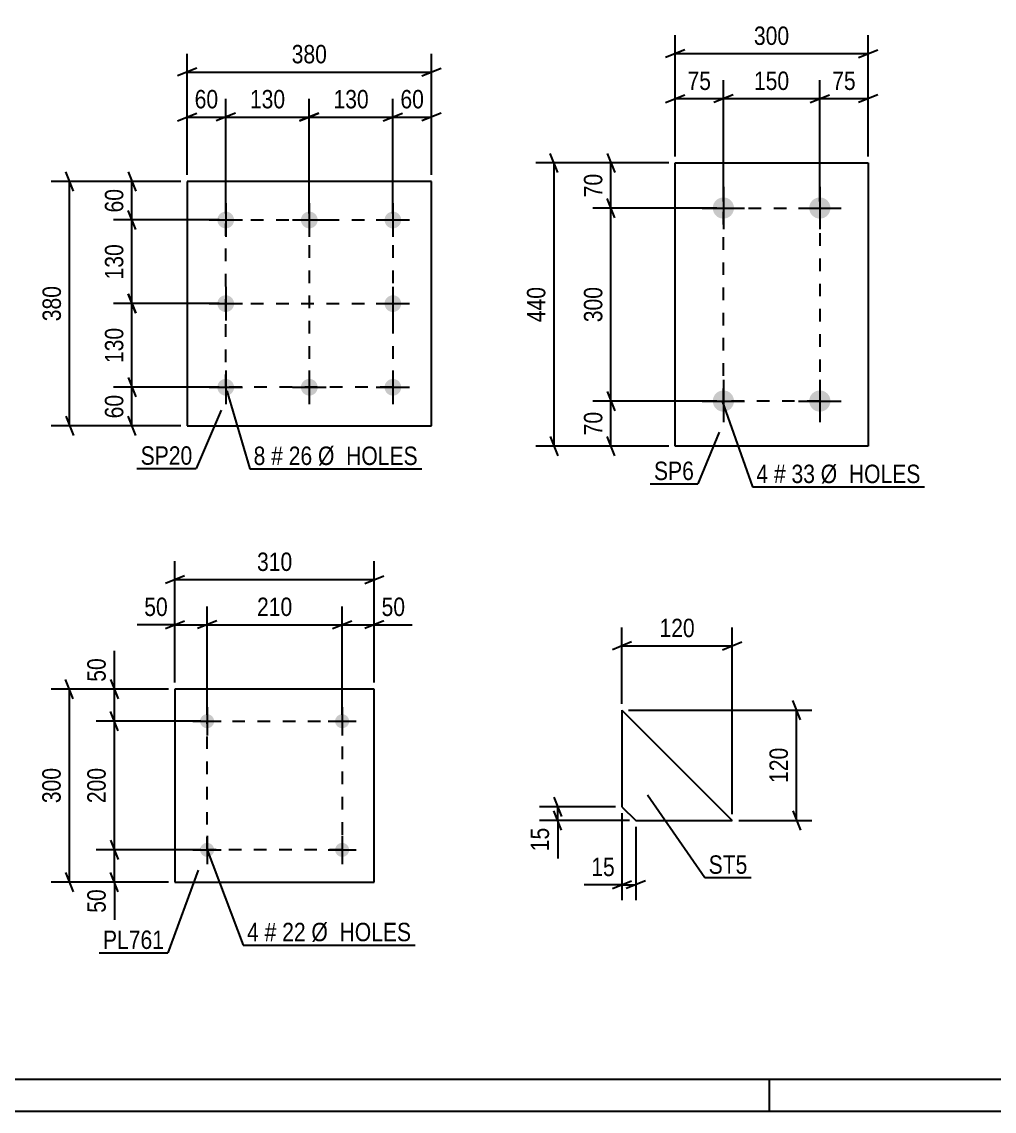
# Model space of a CAD drawing. Header units: millimetres. Extents: x 0 to 420, y 0 to 297.
# Drawn here: x 93.7 to 245, y 0 to 169.3 of the extents above; entities that cross this region are included whole.
import ezdxf

# ---------------------------------------------------------------- set-up
doc = ezdxf.new("R2010")
doc.units = ezdxf.units.MM
doc.linetypes.add('DXK_LINE_DOT2', pattern=[3.9198, 1.9599, -1.9599])
doc.styles.add('Arial Narrow', font='ARIALN.TTF', dxfattribs={"height": 0.2})

# ---------------------------------------------------------------- blocks, each defined once
blk = doc.blocks.new('Unknown-284857268-1134')
at = {"color": 5, "linetype": 'Continuous'}
for p, q in [((5, 5), (415, 5)), ((210, 0), (210, 5)), ((0, 0), (420, 0))]:
    blk.add_line(p, q, dxfattribs=at)
blk = doc.blocks.new('Part-284857268-6689 - 6688')
at = {"color": 2, "linetype": 'Continuous'}
for p, q in [((157.45, 144.52), (119.45, 144.52)), ((119.45, 144.52), (119.45, 106.52)), ((157.45, 106.52), (157.45, 144.52)), ((119.45, 106.52), (157.45, 106.52))]:
    blk.add_line(p, q, dxfattribs=at)
blk = doc.blocks.new('Bolt-284857268-6690 - 6688')
at = {"linetype": 'Continuous'}
for points in [[(125.45, 139.82, -1), (125.45, 137.22, -1)], [(138.45, 139.82, -1), (138.45, 137.22, -1)], [(151.45, 139.82, -1), (151.45, 137.22, -1)], [(125.45, 126.82, -1), (125.45, 124.22, -1)], [(151.45, 126.82, -1), (151.45, 124.22, -1)], [(125.45, 113.82, -1), (125.45, 111.22, -1)], [(138.45, 113.82, -1), (138.45, 111.22, -1)], [(151.45, 113.82, -1), (151.45, 111.22, -1)]]:
    blk.add_hatch(color=1, dxfattribs=at).paths.add_polyline_path(points)
at = {"color": 1, "linetype": 'Continuous'}
for p, q in [((125.45, 141.12), (125.45, 135.92)), ((138.45, 141.12), (138.45, 135.92)), ((151.45, 141.12), (151.45, 135.92)), ((122.85, 138.52), (128.05, 138.52)), ((135.85, 138.52), (141.05, 138.52)), ((148.85, 138.52), (154.05, 138.52)), ((125.45, 128.12), (125.45, 122.92)), ((151.45, 128.12), (151.45, 122.92)), ((122.85, 125.52), (128.05, 125.52)), ((148.85, 125.52), (154.05, 125.52)), ((125.45, 115.12), (125.45, 109.92)), ((138.45, 115.12), (138.45, 109.92)), ((151.45, 115.12), (151.45, 109.92)), ((122.85, 112.52), (128.05, 112.52)), ((135.85, 112.52), (141.05, 112.52)), ((148.85, 112.52), (154.05, 112.52))]:
    blk.add_line(p, q, dxfattribs=at)
blk = doc.blocks.new('Part-284857268-6718 - 6717')
at = {"color": 2, "linetype": 'Continuous'}
for p, q in [((195.35, 103.38), (195.35, 147.38)), ((195.35, 147.38), (225.35, 147.38)), ((225.35, 147.38), (225.35, 103.38)), ((225.35, 103.38), (195.35, 103.38))]:
    blk.add_line(p, q, dxfattribs=at)
blk = doc.blocks.new('Bolt-284857268-6719 - 6717')
at = {"linetype": 'Continuous'}
for points in [[(202.85, 142.03, -1), (202.85, 138.73, -1)], [(217.85, 142.03, -1), (217.85, 138.73, -1)], [(202.85, 112.03, -1), (202.85, 108.73, -1)], [(217.85, 112.03, -1), (217.85, 108.73, -1)]]:
    blk.add_hatch(color=1, dxfattribs=at).paths.add_polyline_path(points)
at = {"color": 1, "linetype": 'Continuous'}
for p, q in [((202.85, 143.68), (202.85, 137.08)), ((217.85, 143.68), (217.85, 137.08)), ((199.55, 140.38), (206.15, 140.38)), ((214.55, 140.38), (221.15, 140.38)), ((202.85, 113.68), (202.85, 107.08)), ((217.85, 113.68), (217.85, 107.08)), ((199.55, 110.38), (206.15, 110.38)), ((214.55, 110.38), (221.15, 110.38))]:
    blk.add_line(p, q, dxfattribs=at)
blk = doc.blocks.new('Part-284857268-6736 - 6735')
at = {"color": 2, "linetype": 'Continuous'}
for p, q in [((187.08, 62.33), (187.08, 47.33)), ((187.08, 62.33), (204.23, 45.19)), ((187.08, 47.33), (189.23, 45.19)), ((189.23, 45.19), (204.23, 45.19))]:
    blk.add_line(p, q, dxfattribs=at)
blk = doc.blocks.new('Bolt-284857268-6892 - 6889')
at = {"linetype": 'Continuous'}
for points in [[(123.66, 60.62, -1), (121.46, 60.62, -1)], [(144.66, 60.62, -1), (142.46, 60.62, -1)]]:
    blk.add_hatch(color=1, dxfattribs=at).paths.add_polyline_path(points)
at = {"color": 1, "linetype": 'Continuous'}
for p, q in [((122.56, 62.82), (122.56, 58.42)), ((143.56, 62.82), (143.56, 58.42)), ((120.36, 60.62), (124.76, 60.62)), ((141.36, 60.62), (145.76, 60.62))]:
    blk.add_line(p, q, dxfattribs=at)
blk = doc.blocks.new('Part-284857268-6890 - 6889')
at = {"color": 2, "linetype": 'Continuous'}
for p, q in [((148.56, 65.62), (117.56, 65.62)), ((117.56, 65.62), (117.56, 35.62)), ((148.56, 35.62), (148.56, 65.62)), ((117.56, 35.62), (148.56, 35.62))]:
    blk.add_line(p, q, dxfattribs=at)
blk = doc.blocks.new('Bolt-284857268-6891 - 6889')
at = {"linetype": 'Continuous'}
for points in [[(123.66, 40.62, -1), (121.46, 40.62, -1)], [(144.66, 40.62, -1), (142.46, 40.62, -1)]]:
    blk.add_hatch(color=1, dxfattribs=at).paths.add_polyline_path(points)
at = {"color": 1, "linetype": 'Continuous'}
for p, q in [((122.56, 42.82), (122.56, 38.42)), ((143.56, 42.82), (143.56, 38.42)), ((120.36, 40.62), (124.76, 40.62)), ((141.36, 40.62), (145.76, 40.62))]:
    blk.add_line(p, q, dxfattribs=at)
blk = doc.blocks.new('Rectangle-284857268-8971 - 6688')
at = {"color": 1, "linetype": 'DXK_LINE_DOT2'}
blk.add_lwpolyline([(125.45, 138.52), (151.45, 138.52), (151.45, 112.52), (125.45, 112.52), (125.45, 138.52)], close=True, dxfattribs=at)
blk = doc.blocks.new('Rectangle-284857268-8995 - 6717')
at = {"color": 1, "linetype": 'DXK_LINE_DOT2'}
blk.add_lwpolyline([(202.85, 140.38), (217.85, 140.38), (217.85, 110.38), (202.85, 110.38), (202.85, 140.38)], close=True, dxfattribs=at)
blk = doc.blocks.new('Rectangle-284857268-9005 - 6889')
at = {"color": 1, "linetype": 'DXK_LINE_DOT2'}
blk.add_lwpolyline([(122.56, 60.62), (143.56, 60.62), (143.56, 40.62), (122.56, 40.62), (122.56, 60.62)], close=True, dxfattribs=at)
blk = doc.blocks.new('Line-284857268-8981 - 6688')
at = {"color": 1, "linetype": 'DXK_LINE_DOT2'}
blk.add_line((125.45, 125.52), (151.45, 125.52), dxfattribs=at)
blk = doc.blocks.new('Line-284857268-8988 - 6688')
at = {"color": 1, "linetype": 'DXK_LINE_DOT2'}
blk.add_line((138.45, 138.52), (138.45, 112.52), dxfattribs=at)
blk = doc.blocks.new('StraightDimension-284857268-7050 - 6688')
at = {"color": 7, "linetype": 'Continuous'}
for p, q in [((110.27, 146.02), (111.47, 143.02)), ((118.45, 144.52), (108.02, 144.52)), ((110.87, 138.52), (110.87, 144.52)), ((111.47, 137.02), (110.27, 140.02)), ((124.45, 138.52), (108.02, 138.52))]:
    blk.add_line(p, q, dxfattribs=at)
at = {"color": 0}
blk.add_wipeout([(110.12, 143.95), (105.92, 143.95), (105.92, 139.09), (110.12, 139.09)], dxfattribs=at)
at = {"color": 3, "style": 'Arial Narrow'}
blk.add_text('60', height=2.863, rotation=90.0002, dxfattribs=at).set_placement((109.52, 139.69))
blk = doc.blocks.new('StraightDimension-284857268-7066 - 6688')
at = {"color": 7, "linetype": 'Continuous'}
for p, q in [((101.77, 143.02), (100.57, 146.02)), ((118.45, 144.52), (98.32, 144.52)), ((101.17, 106.52), (101.17, 144.52)), ((100.57, 108.02), (101.77, 105.02)), ((118.45, 106.52), (98.32, 106.52))]:
    blk.add_line(p, q, dxfattribs=at)
at = {"color": 0}
blk.add_wipeout([(100.42, 128.86), (96.22, 128.86), (96.22, 122.18), (100.42, 122.18)], dxfattribs=at)
at = {"color": 3, "style": 'Arial Narrow'}
blk.add_text('380', height=2.863, rotation=90.0002, dxfattribs=at).set_placement((99.82, 122.78))
blk = doc.blocks.new('StraightDimension-284857268-7086 - 6688')
at = {"color": 7, "linetype": 'Continuous'}
for p, q in [((119.45, 145.52), (119.45, 164.37)), ((157.45, 145.52), (157.45, 164.37)), ((120.95, 162.12), (117.95, 160.92)), ((119.45, 161.52), (157.45, 161.52)), ((155.95, 160.92), (158.95, 162.12))]:
    blk.add_line(p, q, dxfattribs=at)
at = {"color": 0}
blk.add_wipeout([(141.79, 162.27), (141.79, 166.47), (135.11, 166.47), (135.11, 162.27)], dxfattribs=at)
at = {"color": 3, "style": 'Arial Narrow'}
blk.add_text('380', height=2.863, dxfattribs=at).set_placement((135.71, 162.87))
blk = doc.blocks.new('StraightDimension-284857268-7051 - 6688')
at = {"color": 7, "linetype": 'Continuous'}
for p, q in [((111.47, 137.02), (110.27, 140.02)), ((124.45, 138.52), (108.02, 138.52)), ((110.87, 125.52), (110.87, 138.52)), ((110.27, 127.02), (111.47, 124.02)), ((124.45, 125.52), (108.02, 125.52))]:
    blk.add_line(p, q, dxfattribs=at)
at = {"color": 0}
blk.add_wipeout([(110.12, 135.36), (105.92, 135.36), (105.92, 128.68), (110.12, 128.68)], dxfattribs=at)
at = {"color": 3, "style": 'Arial Narrow'}
blk.add_text('130', height=2.863, rotation=90.0002, dxfattribs=at).set_placement((109.52, 129.28))
blk = doc.blocks.new('StraightDimension-284857268-7052 - 6688')
at = {"color": 7, "linetype": 'Continuous'}
for p, q in [((111.47, 124.02), (110.27, 127.02)), ((124.45, 125.52), (108.02, 125.52)), ((110.87, 112.52), (110.87, 125.52)), ((110.27, 114.02), (111.47, 111.02)), ((124.45, 112.52), (108.02, 112.52))]:
    blk.add_line(p, q, dxfattribs=at)
at = {"color": 0}
blk.add_wipeout([(110.12, 122.36), (105.92, 122.36), (105.92, 115.68), (110.12, 115.68)], dxfattribs=at)
at = {"color": 3, "style": 'Arial Narrow'}
blk.add_text('130', height=2.863, rotation=90.0002, dxfattribs=at).set_placement((109.52, 116.28))
blk = doc.blocks.new('StraightDimension-284857268-7053 - 6688')
at = {"color": 7, "linetype": 'Continuous'}
for p, q in [((110.27, 114.02), (111.47, 111.02)), ((124.45, 112.52), (108.02, 112.52)), ((110.87, 106.52), (110.87, 112.52)), ((111.47, 105.02), (110.27, 108.02)), ((118.45, 106.52), (108.02, 106.52))]:
    blk.add_line(p, q, dxfattribs=at)
at = {"color": 0}
blk.add_wipeout([(110.12, 111.95), (105.92, 111.95), (105.92, 107.09), (110.12, 107.09)], dxfattribs=at)
at = {"color": 3, "style": 'Arial Narrow'}
blk.add_text('60', height=2.863, rotation=90.0002, dxfattribs=at).set_placement((109.52, 107.69))
blk = doc.blocks.new('StraightDimension-284857268-7070 - 6688')
at = {"color": 7, "linetype": 'Continuous'}
for p, q in [((151.45, 139.52), (151.45, 157.37)), ((157.45, 145.52), (157.45, 157.37)), ((149.95, 153.92), (152.95, 155.12)), ((151.45, 154.52), (157.45, 154.52)), ((158.95, 155.12), (155.95, 153.92))]:
    blk.add_line(p, q, dxfattribs=at)
at = {"color": 0}
blk.add_wipeout([(156.88, 155.27), (156.88, 159.47), (152.02, 159.47), (152.02, 155.27)], dxfattribs=at)
at = {"color": 3, "style": 'Arial Narrow'}
blk.add_text('60', height=2.863, dxfattribs=at).set_placement((152.62, 155.87))
blk = doc.blocks.new('StraightDimension-284857268-7071 - 6688')
at = {"color": 7, "linetype": 'Continuous'}
for p, q in [((138.45, 139.52), (138.45, 157.37)), ((151.45, 139.52), (151.45, 157.37)), ((139.95, 155.12), (136.95, 153.92)), ((138.45, 154.52), (151.45, 154.52)), ((149.95, 153.92), (152.95, 155.12))]:
    blk.add_line(p, q, dxfattribs=at)
at = {"color": 0}
blk.add_wipeout([(148.29, 155.27), (148.29, 159.47), (141.61, 159.47), (141.61, 155.27)], dxfattribs=at)
at = {"color": 3, "style": 'Arial Narrow'}
blk.add_text('130', height=2.863, dxfattribs=at).set_placement((142.21, 155.87))
blk = doc.blocks.new('StraightDimension-284857268-7072 - 6688')
at = {"color": 7, "linetype": 'Continuous'}
for p, q in [((125.45, 139.52), (125.45, 157.37)), ((138.45, 139.52), (138.45, 157.37)), ((126.95, 155.12), (123.95, 153.92)), ((125.45, 154.52), (138.45, 154.52)), ((136.95, 153.92), (139.95, 155.12))]:
    blk.add_line(p, q, dxfattribs=at)
at = {"color": 0}
blk.add_wipeout([(135.29, 155.27), (135.29, 159.47), (128.61, 159.47), (128.61, 155.27)], dxfattribs=at)
at = {"color": 3, "style": 'Arial Narrow'}
blk.add_text('130', height=2.863, dxfattribs=at).set_placement((129.21, 155.87))
blk = doc.blocks.new('StraightDimension-284857268-7073 - 6688')
at = {"color": 7, "linetype": 'Continuous'}
for p, q in [((119.45, 145.52), (119.45, 157.37)), ((125.45, 139.52), (125.45, 157.37)), ((117.95, 153.92), (120.95, 155.12)), ((119.45, 154.52), (125.45, 154.52)), ((126.95, 155.12), (123.95, 153.92))]:
    blk.add_line(p, q, dxfattribs=at)
at = {"color": 0}
blk.add_wipeout([(124.88, 155.27), (124.88, 159.47), (120.02, 159.47), (120.02, 155.27)], dxfattribs=at)
at = {"color": 3, "style": 'Arial Narrow'}
blk.add_text('60', height=2.863, dxfattribs=at).set_placement((120.62, 155.87))
blk = doc.blocks.new('StraightDimension-284857268-7100 - 6717')
at = {"color": 7, "linetype": 'Continuous'}
for p, q in [((184.77, 111.88), (185.97, 108.88)), ((201.85, 110.38), (182.52, 110.38)), ((185.37, 103.38), (185.37, 110.38)), ((194.35, 103.38), (182.52, 103.38)), ((185.97, 101.88), (184.77, 104.88))]:
    blk.add_line(p, q, dxfattribs=at)
at = {"color": 0}
blk.add_wipeout([(184.62, 109.3), (180.42, 109.3), (180.42, 104.45), (184.62, 104.45)], dxfattribs=at)
at = {"color": 3, "style": 'Arial Narrow'}
blk.add_text('70', height=2.863, rotation=90.0002, dxfattribs=at).set_placement((184.02, 105.05))
blk = doc.blocks.new('StraightDimension-284857268-7099 - 6717')
at = {"color": 7, "linetype": 'Continuous'}
for p, q in [((185.97, 138.88), (184.77, 141.88)), ((201.85, 140.38), (182.52, 140.38)), ((185.37, 110.38), (185.37, 140.38)), ((184.77, 111.88), (185.97, 108.88)), ((201.85, 110.38), (182.52, 110.38))]:
    blk.add_line(p, q, dxfattribs=at)
at = {"color": 0}
blk.add_wipeout([(184.62, 128.72), (180.42, 128.72), (180.42, 122.03), (184.62, 122.03)], dxfattribs=at)
at = {"color": 3, "style": 'Arial Narrow'}
blk.add_text('300', height=2.863, rotation=90.0002, dxfattribs=at).set_placement((184.02, 122.63))
blk = doc.blocks.new('StraightDimension-284857268-7098 - 6717')
at = {"color": 7, "linetype": 'Continuous'}
for p, q in [((194.35, 147.38), (182.52, 147.38)), ((184.77, 148.88), (185.97, 145.88)), ((185.37, 140.38), (185.37, 147.38)), ((185.97, 138.88), (184.77, 141.88)), ((201.85, 140.38), (182.52, 140.38))]:
    blk.add_line(p, q, dxfattribs=at)
at = {"color": 0}
blk.add_wipeout([(184.62, 146.3), (180.42, 146.3), (180.42, 141.45), (184.62, 141.45)], dxfattribs=at)
at = {"color": 3, "style": 'Arial Narrow'}
blk.add_text('70', height=2.863, rotation=90.0002, dxfattribs=at).set_placement((184.02, 142.05))
blk = doc.blocks.new('StraightDimension-284857268-7110 - 6717')
at = {"color": 7, "linetype": 'Continuous'}
for p, q in [((194.35, 147.38), (173.66, 147.38)), ((177.11, 145.88), (175.91, 148.88)), ((176.51, 103.38), (176.51, 147.38)), ((194.35, 103.38), (173.66, 103.38)), ((175.91, 104.88), (177.11, 101.88))]:
    blk.add_line(p, q, dxfattribs=at)
at = {"color": 0}
blk.add_wipeout([(175.76, 128.72), (171.56, 128.72), (171.56, 122.03), (175.76, 122.03)], dxfattribs=at)
at = {"color": 3, "style": 'Arial Narrow'}
blk.add_text('440', height=2.863, rotation=90.0002, dxfattribs=at).set_placement((175.16, 122.63))
blk = doc.blocks.new('StraightDimension-284857268-7114 - 6717')
at = {"color": 7, "linetype": 'Continuous'}
for p, q in [((217.85, 141.38), (217.85, 160.23)), ((225.35, 148.38), (225.35, 160.23)), ((216.35, 156.78), (219.35, 157.98)), ((226.85, 157.98), (223.85, 156.78)), ((217.85, 157.38), (225.35, 157.38))]:
    blk.add_line(p, q, dxfattribs=at)
at = {"color": 0}
blk.add_wipeout([(224.02, 158.13), (224.02, 162.33), (219.17, 162.33), (219.17, 158.13)], dxfattribs=at)
at = {"color": 3, "style": 'Arial Narrow'}
blk.add_text('75', height=2.863, dxfattribs=at).set_placement((219.77, 158.73))
blk = doc.blocks.new('StraightDimension-284857268-7115 - 6717')
at = {"color": 7, "linetype": 'Continuous'}
for p, q in [((202.85, 141.38), (202.85, 160.23)), ((217.85, 141.38), (217.85, 160.23)), ((204.35, 157.98), (201.35, 156.78)), ((216.35, 156.78), (219.35, 157.98)), ((202.85, 157.38), (217.85, 157.38))]:
    blk.add_line(p, q, dxfattribs=at)
at = {"color": 0}
blk.add_wipeout([(213.69, 158.13), (213.69, 162.33), (207, 162.33), (207, 158.13)], dxfattribs=at)
at = {"color": 3, "style": 'Arial Narrow'}
blk.add_text('150', height=2.863, dxfattribs=at).set_placement((207.6, 158.73))
blk = doc.blocks.new('StraightDimension-284857268-7116 - 6717')
at = {"color": 7, "linetype": 'Continuous'}
for p, q in [((195.35, 148.38), (195.35, 160.23)), ((202.85, 141.38), (202.85, 160.23)), ((193.85, 156.78), (196.85, 157.98)), ((204.35, 157.98), (201.35, 156.78)), ((195.35, 157.38), (202.85, 157.38))]:
    blk.add_line(p, q, dxfattribs=at)
at = {"color": 0}
blk.add_wipeout([(201.52, 158.13), (201.52, 162.33), (196.67, 162.33), (196.67, 158.13)], dxfattribs=at)
at = {"color": 3, "style": 'Arial Narrow'}
blk.add_text('75', height=2.863, dxfattribs=at).set_placement((197.27, 158.73))
blk = doc.blocks.new('StraightDimension-284857268-7126 - 6717')
at = {"color": 7, "linetype": 'Continuous'}
for p, q in [((195.35, 148.38), (195.35, 167.23)), ((225.35, 148.38), (225.35, 167.23)), ((196.85, 164.98), (193.85, 163.78)), ((195.35, 164.38), (225.35, 164.38)), ((223.85, 163.78), (226.85, 164.98))]:
    blk.add_line(p, q, dxfattribs=at)
at = {"color": 0}
blk.add_wipeout([(213.69, 165.13), (213.69, 169.33), (207, 169.33), (207, 165.13)], dxfattribs=at)
at = {"color": 3, "style": 'Arial Narrow'}
blk.add_text('300', height=2.863, dxfattribs=at).set_placement((207.6, 165.73))
blk = doc.blocks.new('StraightDimension-284857268-7182 - 6735')
at = {"color": 7, "linetype": 'Continuous'}
for p, q in [((176.48, 48.83), (177.68, 45.83)), ((186.08, 47.33), (174.23, 47.33)), ((177.68, 43.69), (176.48, 46.69)), ((177.08, 45.19), (177.08, 47.33)), ((188.23, 45.19), (174.23, 45.19))]:
    blk.add_line(p, q, dxfattribs=at)
at = {"color": 0}
blk.add_wipeout([(176.33, 44.66), (172.13, 44.66), (172.13, 39.81), (176.33, 39.81)], dxfattribs=at)
at = {"color": 7, "linetype": 'Continuous'}
blk.add_line((177.08, 45.19), (177.08, 39.28), dxfattribs=at)
blk.add_line((177.08, 45.19), (177.08, 39.28), dxfattribs=at)
at = {"color": 3, "style": 'Arial Narrow'}
blk.add_text('15', height=2.863, rotation=90.0002, dxfattribs=at).set_placement((175.73, 40.41))
blk = doc.blocks.new('StraightDimension-284857268-7174 - 6735')
at = {"color": 7, "linetype": 'Continuous'}
for p, q in [((187.08, 46.33), (187.08, 32.79)), ((189.23, 44.19), (189.23, 32.79)), ((185.58, 34.59), (188.58, 35.79)), ((190.73, 35.79), (187.73, 34.59)), ((187.08, 35.19), (189.23, 35.19))]:
    blk.add_line(p, q, dxfattribs=at)
at = {"color": 0}
blk.add_wipeout([(186.56, 35.94), (186.56, 40.14), (181.7, 40.14), (181.7, 35.94)], dxfattribs=at)
at = {"color": 7, "linetype": 'Continuous'}
blk.add_line((187.08, 35.19), (181.18, 35.19), dxfattribs=at)
blk.add_line((187.08, 35.19), (181.18, 35.19), dxfattribs=at)
at = {"color": 3, "style": 'Arial Narrow'}
blk.add_text('15', height=2.863, dxfattribs=at).set_placement((182.3, 36.54))
blk = doc.blocks.new('StraightDimension-284857268-7186 - 6735')
at = {"color": 7, "linetype": 'Continuous'}
for p, q in [((214.83, 60.83), (213.63, 63.83)), ((188.08, 62.33), (216.63, 62.33)), ((214.23, 45.19), (214.23, 62.33)), ((213.63, 46.69), (214.83, 43.69)), ((205.23, 45.19), (216.63, 45.19))]:
    blk.add_line(p, q, dxfattribs=at)
at = {"color": 0}
blk.add_wipeout([(213.48, 57.1), (209.28, 57.1), (209.28, 50.42), (213.48, 50.42)], dxfattribs=at)
at = {"color": 3, "style": 'Arial Narrow'}
blk.add_text('120', height=2.863, rotation=90.0002, dxfattribs=at).set_placement((212.88, 51.02))
blk = doc.blocks.new('StraightDimension-284857268-7178 - 6735')
at = {"color": 7, "linetype": 'Continuous'}
for p, q in [((187.08, 63.33), (187.08, 75.18)), ((204.23, 46.19), (204.23, 75.18)), ((188.58, 72.93), (185.58, 71.73)), ((202.73, 71.73), (205.73, 72.93)), ((187.08, 72.33), (204.23, 72.33))]:
    blk.add_line(p, q, dxfattribs=at)
at = {"color": 0}
blk.add_wipeout([(199, 73.08), (199, 77.28), (192.31, 77.28), (192.31, 73.08)], dxfattribs=at)
at = {"color": 3, "style": 'Arial Narrow'}
blk.add_text('120', height=2.863, dxfattribs=at).set_placement((192.91, 73.68))
blk = doc.blocks.new('StraightDimension-284857268-7332 - 6889')
at = {"color": 7, "linetype": 'Continuous'}
for p, q in [((107.53, 67.12), (108.73, 64.12)), ((116.56, 65.62), (105.28, 65.62)), ((108.13, 60.62), (108.13, 65.62)), ((108.73, 59.12), (107.53, 62.12)), ((121.56, 60.62), (105.28, 60.62))]:
    blk.add_line(p, q, dxfattribs=at)
at = {"color": 0}
blk.add_wipeout([(107.38, 71), (103.18, 71), (103.18, 66.15), (107.38, 66.15)], dxfattribs=at)
at = {"color": 7, "linetype": 'Continuous'}
blk.add_line((108.13, 65.62), (108.13, 71.53), dxfattribs=at)
blk.add_line((108.13, 65.62), (108.13, 71.53), dxfattribs=at)
at = {"color": 3, "style": 'Arial Narrow'}
blk.add_text('50', height=2.863, rotation=90.0002, dxfattribs=at).set_placement((106.78, 66.75))
blk = doc.blocks.new('StraightDimension-284857268-8815 - 6889')
at = {"color": 7, "linetype": 'Continuous'}
for p, q in [((122.56, 61.62), (122.56, 78.47)), ((143.56, 61.62), (143.56, 78.47)), ((124.06, 76.22), (121.06, 75.02)), ((142.06, 75.02), (145.06, 76.22)), ((122.56, 75.62), (143.56, 75.62))]:
    blk.add_line(p, q, dxfattribs=at)
at = {"color": 0}
blk.add_wipeout([(136.41, 76.37), (136.41, 80.57), (129.72, 80.57), (129.72, 76.37)], dxfattribs=at)
at = {"color": 3, "style": 'Arial Narrow'}
blk.add_text('210', height=2.863, dxfattribs=at).set_placement((130.32, 76.97))
blk = doc.blocks.new('StraightDimension-284857268-7333 - 6889')
at = {"color": 7, "linetype": 'Continuous'}
for p, q in [((108.73, 59.12), (107.53, 62.12)), ((121.56, 60.62), (105.28, 60.62)), ((108.13, 40.62), (108.13, 60.62)), ((107.53, 42.12), (108.73, 39.12)), ((121.56, 40.62), (105.28, 40.62))]:
    blk.add_line(p, q, dxfattribs=at)
at = {"color": 0}
blk.add_wipeout([(107.38, 53.97), (103.18, 53.97), (103.18, 47.28), (107.38, 47.28)], dxfattribs=at)
at = {"color": 3, "style": 'Arial Narrow'}
blk.add_text('200', height=2.863, rotation=90.0002, dxfattribs=at).set_placement((106.78, 47.88))
blk = doc.blocks.new('StraightDimension-284857268-7334 - 6889')
at = {"color": 7, "linetype": 'Continuous'}
for p, q in [((107.53, 42.12), (108.73, 39.12)), ((121.56, 40.62), (105.28, 40.62)), ((108.13, 35.62), (108.13, 40.62)), ((116.56, 35.62), (105.28, 35.62)), ((108.73, 34.12), (107.53, 37.12))]:
    blk.add_line(p, q, dxfattribs=at)
at = {"color": 0}
blk.add_wipeout([(107.38, 35.1), (103.18, 35.1), (103.18, 30.24), (107.38, 30.24)], dxfattribs=at)
at = {"color": 7, "linetype": 'Continuous'}
blk.add_line((108.13, 35.62), (108.13, 29.72), dxfattribs=at)
blk.add_line((108.13, 35.62), (108.13, 29.72), dxfattribs=at)
at = {"color": 3, "style": 'Arial Narrow'}
blk.add_text('50', height=2.863, rotation=90.0002, dxfattribs=at).set_placement((106.78, 30.84))
blk = doc.blocks.new('StraightDimension-284857268-7344 - 6889')
at = {"color": 7, "linetype": 'Continuous'}
for p, q in [((101.73, 64.12), (100.53, 67.12)), ((116.56, 65.62), (98.28, 65.62)), ((101.13, 35.62), (101.13, 65.62)), ((116.56, 35.62), (98.28, 35.62)), ((100.53, 37.12), (101.73, 34.12))]:
    blk.add_line(p, q, dxfattribs=at)
at = {"color": 0}
blk.add_wipeout([(100.38, 53.96), (96.18, 53.96), (96.18, 47.28), (100.38, 47.28)], dxfattribs=at)
at = {"color": 3, "style": 'Arial Narrow'}
blk.add_text('300', height=2.863, rotation=90.0002, dxfattribs=at).set_placement((99.78, 47.88))
blk = doc.blocks.new('StraightDimension-284857268-7364 - 6889')
at = {"color": 7, "linetype": 'Continuous'}
for p, q in [((117.56, 66.62), (117.56, 85.47)), ((148.56, 66.62), (148.56, 85.47)), ((119.06, 83.22), (116.06, 82.02)), ((147.06, 82.02), (150.06, 83.22)), ((117.56, 82.62), (148.56, 82.62))]:
    blk.add_line(p, q, dxfattribs=at)
at = {"color": 0}
blk.add_wipeout([(136.41, 83.37), (136.41, 87.57), (129.72, 87.57), (129.72, 83.37)], dxfattribs=at)
at = {"color": 3, "style": 'Arial Narrow'}
blk.add_text('310', height=2.863, dxfattribs=at).set_placement((130.32, 83.97))
blk = doc.blocks.new('StraightDimension-284857268-8814 - 6889')
at = {"color": 7, "linetype": 'Continuous'}
for p, q in [((143.56, 61.62), (143.56, 78.47)), ((148.56, 66.62), (148.56, 78.47)), ((142.06, 75.02), (145.06, 76.22)), ((150.06, 76.22), (147.06, 75.02)), ((143.56, 75.62), (148.56, 75.62))]:
    blk.add_line(p, q, dxfattribs=at)
at = {"color": 0}
blk.add_wipeout([(153.95, 76.37), (153.95, 80.57), (149.09, 80.57), (149.09, 76.37)], dxfattribs=at)
at = {"color": 7, "linetype": 'Continuous'}
blk.add_line((148.56, 75.62), (154.47, 75.62), dxfattribs=at)
blk.add_line((148.56, 75.62), (154.47, 75.62), dxfattribs=at)
at = {"color": 3, "style": 'Arial Narrow'}
blk.add_text('50', height=2.863, dxfattribs=at).set_placement((149.69, 76.97))
blk = doc.blocks.new('StraightDimension-284857268-8816 - 6889')
at = {"color": 7, "linetype": 'Continuous'}
for p, q in [((117.56, 66.62), (117.56, 78.47)), ((122.56, 61.62), (122.56, 78.47)), ((116.06, 75.02), (119.06, 76.22)), ((124.06, 76.22), (121.06, 75.02)), ((117.56, 75.62), (122.56, 75.62))]:
    blk.add_line(p, q, dxfattribs=at)
at = {"color": 0}
blk.add_wipeout([(117.04, 76.37), (117.04, 80.57), (112.18, 80.57), (112.18, 76.37)], dxfattribs=at)
at = {"color": 7, "linetype": 'Continuous'}
blk.add_line((117.56, 75.62), (111.66, 75.62), dxfattribs=at)
blk.add_line((117.56, 75.62), (111.66, 75.62), dxfattribs=at)
at = {"color": 3, "style": 'Arial Narrow'}
blk.add_text('50', height=2.863, dxfattribs=at).set_placement((112.78, 76.97))
blk = doc.blocks.new('Mark-284857268-7386 - 6688')
at = {"color": 0}
for points in [[(131.62, 100.44), (131.62, 103.44), (129.79, 103.44), (129.79, 100.44)], [(134.35, 100.44), (134.35, 103.44), (132.52, 103.44), (132.52, 100.44)], [(138.9, 100.44), (138.9, 103.44), (135.25, 103.44), (135.25, 100.44)], [(155.33, 100.44), (155.33, 103.44), (139.8, 103.44), (139.8, 100.44)]]:
    blk.add_wipeout(points, dxfattribs=at)
for points in [[(131.62, 100.44), (131.62, 103.44), (129.79, 103.44), (129.79, 100.44)], [(134.35, 100.44), (134.35, 103.44), (132.52, 103.44), (132.52, 100.44)], [(138.9, 100.44), (138.9, 103.44), (135.25, 103.44), (135.25, 100.44)], [(155.33, 100.44), (155.33, 103.44), (139.8, 103.44), (139.8, 100.44)]]:
    blk.add_wipeout(points, dxfattribs=at)
at = {"color": 7, "linetype": 'Continuous'}
for p, q in [((125.61, 111.99), (129.19, 99.84)), ((129.19, 99.84), (155.93, 99.84))]:
    blk.add_line(p, q, dxfattribs=at)
at = {"color": 3, "style": 'Arial Narrow'}
for s, height, p in [('8', 2.86, (129.79, 100.44)), ('26', 2.863, (135.25, 100.44)), ('Ø  HOLES', 2.863, (139.8, 100.44)), ('#', 2.86, (132.52, 100.44))]:
    blk.add_text(s, height=height, dxfattribs=at).set_placement(p)
blk = doc.blocks.new('Mark-284857268-7383 - 6688')
at = {"color": 0}
blk.add_wipeout([(120.26, 100.48), (120.26, 103.48), (112.22, 103.48), (112.22, 100.48)], dxfattribs=at)
blk.add_wipeout([(120.26, 100.48), (120.26, 103.48), (112.22, 103.48), (112.22, 100.48)], dxfattribs=at)
at = {"color": 30, "linetype": 'Continuous'}
for p in [(124.73, 108.97), (111.62, 99.88)]:
    blk.add_line(p, (120.86, 99.88), dxfattribs=at)
at = {"color": 3, "style": 'Arial Narrow'}
blk.add_text('SP20', height=2.863, dxfattribs=at).set_placement((112.22, 100.48))
blk = doc.blocks.new('Mark-284857268-7393 - 6717')
at = {"color": 0}
blk.add_wipeout([(198.27, 98.1), (198.27, 101.1), (192.06, 101.1), (192.06, 98.1)], dxfattribs=at)
blk.add_wipeout([(198.27, 98.1), (198.27, 101.1), (192.06, 101.1), (192.06, 98.1)], dxfattribs=at)
at = {"color": 30, "linetype": 'Continuous'}
for p in [(202.18, 105.54), (191.46, 97.5)]:
    blk.add_line(p, (198.87, 97.5), dxfattribs=at)
at = {"color": 3, "style": 'Arial Narrow'}
blk.add_text('SP6', height=2.863, dxfattribs=at).set_placement((192.06, 98.1))
blk = doc.blocks.new('Mark-284857268-7396 - 6717')
at = {"color": 0}
for points in [[(209.81, 97.63), (209.81, 100.63), (207.98, 100.63), (207.98, 97.63)], [(212.54, 97.63), (212.54, 100.63), (210.71, 100.63), (210.71, 97.63)], [(217.09, 97.63), (217.09, 100.63), (213.44, 100.63), (213.44, 97.63)], [(233.52, 97.63), (233.52, 100.63), (217.99, 100.63), (217.99, 97.63)]]:
    blk.add_wipeout(points, dxfattribs=at)
for points in [[(209.81, 97.63), (209.81, 100.63), (207.98, 100.63), (207.98, 97.63)], [(212.54, 97.63), (212.54, 100.63), (210.71, 100.63), (210.71, 97.63)], [(217.09, 97.63), (217.09, 100.63), (213.44, 100.63), (213.44, 97.63)], [(233.52, 97.63), (233.52, 100.63), (217.99, 100.63), (217.99, 97.63)]]:
    blk.add_wipeout(points, dxfattribs=at)
at = {"color": 7, "linetype": 'Continuous'}
for p, q in [((202.65, 110.37), (207.38, 97.03)), ((207.38, 97.03), (234.12, 97.03))]:
    blk.add_line(p, q, dxfattribs=at)
at = {"color": 3, "style": 'Arial Narrow'}
for s, height, p in [('4', 2.86, (207.98, 97.63)), ('#', 2.86, (210.71, 97.63)), ('33', 2.863, (213.44, 97.63)), ('Ø  HOLES', 2.863, (217.99, 97.63))]:
    blk.add_text(s, height=height, dxfattribs=at).set_placement(p)
blk = doc.blocks.new('Mark-284857268-7401 - 6735')
at = {"color": 0}
blk.add_wipeout([(206.59, 36.9), (206.59, 39.9), (200.56, 39.9), (200.56, 36.9)], dxfattribs=at)
blk.add_wipeout([(206.59, 36.9), (206.59, 39.9), (200.56, 39.9), (200.56, 36.9)], dxfattribs=at)
at = {"color": 30, "linetype": 'Continuous'}
for p, q in [((191.05, 49.16), (199.96, 36.3)), ((199.96, 36.3), (207.19, 36.3))]:
    blk.add_line(p, q, dxfattribs=at)
at = {"color": 3, "style": 'Arial Narrow'}
blk.add_text('ST5', height=2.863, dxfattribs=at).set_placement((200.56, 36.9))
blk = doc.blocks.new('Mark-284857268-7432 - 6889')
at = {"color": 0}
blk.add_wipeout([(115.86, 25.22), (115.86, 28.22), (106.36, 28.22), (106.36, 25.22)], dxfattribs=at)
blk.add_wipeout([(115.86, 25.22), (115.86, 28.22), (106.36, 28.22), (106.36, 25.22)], dxfattribs=at)
at = {"color": 30, "linetype": 'Continuous'}
for p in [(121.16, 37.48), (105.76, 24.62)]:
    blk.add_line(p, (116.46, 24.62), dxfattribs=at)
at = {"color": 3, "style": 'Arial Narrow'}
blk.add_text('PL761', height=2.863, dxfattribs=at).set_placement((106.36, 25.22))
blk = doc.blocks.new('MarkSet-284857268-8736 - 6889')
at = {"color": 0}
for points in [[(130.6, 26.42), (130.6, 29.42), (128.77, 29.42), (128.77, 26.42)], [(133.33, 26.42), (133.33, 29.42), (131.5, 29.42), (131.5, 26.42)], [(137.88, 26.42), (137.88, 29.42), (134.23, 29.42), (134.23, 26.42)], [(154.31, 26.42), (154.31, 29.42), (138.78, 29.42), (138.78, 26.42)]]:
    blk.add_wipeout(points, dxfattribs=at)
for points in [[(130.6, 26.42), (130.6, 29.42), (128.77, 29.42), (128.77, 26.42)], [(133.33, 26.42), (133.33, 29.42), (131.5, 29.42), (131.5, 26.42)], [(137.88, 26.42), (137.88, 29.42), (134.23, 29.42), (134.23, 26.42)], [(154.31, 26.42), (154.31, 29.42), (138.78, 29.42), (138.78, 26.42)]]:
    blk.add_wipeout(points, dxfattribs=at)
at = {"color": 7, "linetype": 'Continuous'}
for p, q in [((122.56, 40.62), (128.17, 25.82)), ((128.17, 25.82), (154.91, 25.82))]:
    blk.add_line(p, q, dxfattribs=at)
at = {"color": 3, "style": 'Arial Narrow'}
for s, height, p in [('4', 2.86, (128.77, 26.42)), ('#', 2.86, (131.5, 26.42)), ('22', 2.863, (134.23, 26.42)), ('Ø  HOLES', 2.863, (138.78, 26.42))]:
    blk.add_text(s, height=height, dxfattribs=at).set_placement(p)

msp = doc.modelspace()

# ---------------------------------------------------------------- block references
for name in ['Unknown-284857268-1134', 'Part-284857268-6718 - 6717', 'Part-284857268-6689 - 6688', 'Bolt-284857268-6719 - 6717', 'Bolt-284857268-6690 - 6688', 'Rectangle-284857268-8995 - 6717', 'Rectangle-284857268-8971 - 6688', 'Line-284857268-8988 - 6688', 'Line-284857268-8981 - 6688', 'Part-284857268-6890 - 6889', 'Bolt-284857268-6892 - 6889', 'Part-284857268-6736 - 6735', 'Rectangle-284857268-9005 - 6889', 'Bolt-284857268-6891 - 6889']:
    msp.add_blockref(name, (0, 0))

# ---------------------------------------------------------------- next in the draw order: block references
for name in ['StraightDimension-284857268-7114 - 6717', 'StraightDimension-284857268-7050 - 6688', 'Mark-284857268-7386 - 6688', 'StraightDimension-284857268-7100 - 6717', 'StraightDimension-284857268-7332 - 6889', 'StraightDimension-284857268-7182 - 6735', 'MarkSet-284857268-8736 - 6889']:
    msp.add_blockref(name, (0, 0))

# ---------------------------------------------------------------- next in the draw order: block references
for name in ['StraightDimension-284857268-7066 - 6688', 'StraightDimension-284857268-7099 - 6717', 'StraightDimension-284857268-8815 - 6889', 'StraightDimension-284857268-7174 - 6735']:
    msp.add_blockref(name, (0, 0))

# ---------------------------------------------------------------- next in the draw order: block references
for name in ['StraightDimension-284857268-7086 - 6688', 'StraightDimension-284857268-7098 - 6717', 'StraightDimension-284857268-7051 - 6688', 'StraightDimension-284857268-7186 - 6735', 'StraightDimension-284857268-7333 - 6889']:
    msp.add_blockref(name, (0, 0))

# ---------------------------------------------------------------- next in the draw order: block references
for name in ['StraightDimension-284857268-7115 - 6717', 'StraightDimension-284857268-7070 - 6688', 'StraightDimension-284857268-7110 - 6717', 'StraightDimension-284857268-7052 - 6688', 'StraightDimension-284857268-7178 - 6735', 'StraightDimension-284857268-7334 - 6889']:
    msp.add_blockref(name, (0, 0))

# ---------------------------------------------------------------- next in the draw order: block references
for name in ['StraightDimension-284857268-7116 - 6717', 'StraightDimension-284857268-7071 - 6688', 'StraightDimension-284857268-7053 - 6688', 'Mark-284857268-7393 - 6717', 'StraightDimension-284857268-7344 - 6889', 'Mark-284857268-7401 - 6735']:
    msp.add_blockref(name, (0, 0))

# ---------------------------------------------------------------- next in the draw order: block references
for name in ['StraightDimension-284857268-7126 - 6717', 'StraightDimension-284857268-7072 - 6688', 'Mark-284857268-7396 - 6717', 'Mark-284857268-7383 - 6688', 'StraightDimension-284857268-7364 - 6889', 'Mark-284857268-7432 - 6889']:
    msp.add_blockref(name, (0, 0))

# ---------------------------------------------------------------- next in the draw order: block references
for name in ['StraightDimension-284857268-7073 - 6688', 'StraightDimension-284857268-8816 - 6889', 'StraightDimension-284857268-8814 - 6889']:
    msp.add_blockref(name, (0, 0))

doc.saveas('drawing.dxf')
